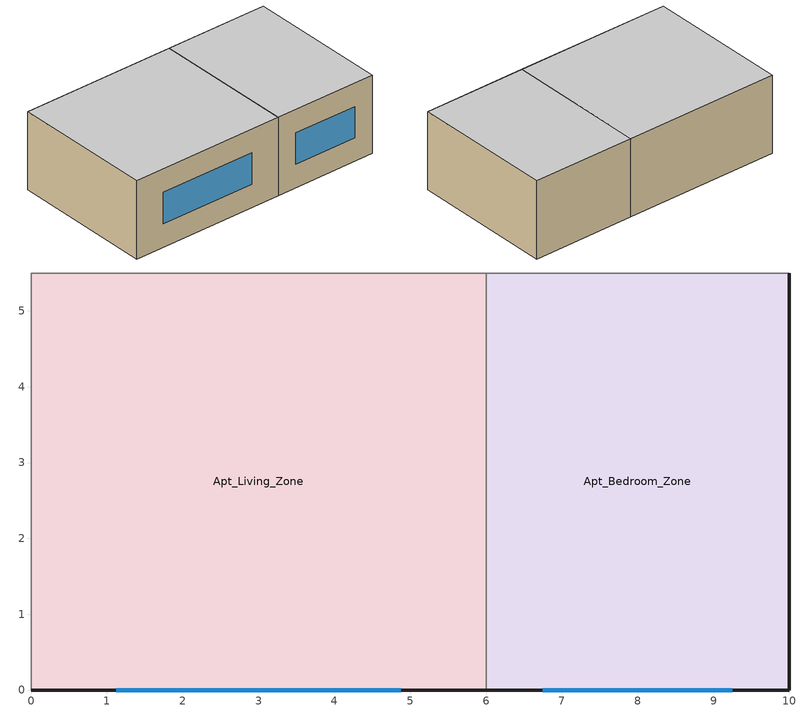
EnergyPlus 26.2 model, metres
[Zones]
Apt_Living_Zone
 floor adiabatic (Floor_Construction): 0,0 0,5.5 6,5.5 6,0 z0
 wall outside (Exterior_Wall_Construction): 0,0 6,0 z0:3
 wall adiabatic (Adiabatic_Partition_Construction): 6,5.5 0,5.5 0,0 z0:3
 wall to Apt_Bedroom_Zone (Interior_Partition_Construction): 6,5.5 6,0 z0:3
 window (Window_Construction): 1.12,0 4.88,0 z0.9:2.1
 ceiling adiabatic (Adiabatic_Partition_Construction): 0,5.5 0,0 6,0 6,5.5 z3
Apt_Bedroom_Zone
 floor adiabatic (Floor_Construction): 6,0 6,5.5 10,5.5 10,0 z0
 wall outside (Exterior_Wall_Construction): 6,0 10,0 10,5.5 z0:3
 wall adiabatic (Adiabatic_Partition_Construction): 10,5.5 6,5.5 z0:3
 window (Window_Construction): 6.75,0 9.25,0 z0.9:2.1
 ceiling adiabatic (Adiabatic_Partition_Construction): 6,5.5 6,0 10,0 10,5.5 z3
[Building]
Building_apartment: North Axis {deg}=45; Terrain=Suburbs; Loads Convergence Tolerance Value {W}=0.04; Temperature Convergence Tolerance Value {deltaC}=0.4; Solar Distribution=FullExterior; Maximum Number of Warmup Days=25; Minimum Number of Warmup Days=6
[Material]
Name | Roughness | Thickness {m} | Conductivity {W/m-K} | Density {kg/m3} | Specific Heat {J/kg-K}
MediumBrick_200mm | Rough | 0.2 | 0.89 | 1920 | 790
Wall_Insulation | VerySmooth | 0.05 | 0.038 | 30 | 1200
Plaster_15mm | Smooth | 0.015 | 0.72 | 1600 | 840
Floor_Concrete_150mm | Rough | 0.15 | 1.311 | 2240 | 837
Partition_Gypsum_12mm | Smooth | 0.012 | 0.16 | 800 | 1090
[WindowMaterial:Glazing]
Clear_6mm_Glass: Optical Data Type=SpectralAverage; Thickness {m}=0.006; Solar Transmittance at Normal Incidence=0.78; Front Side Solar Reflectance at Normal Incidence=0.07; Back Side Solar Reflectance at Normal Incidence=0.07; Visible Transmittance at Normal Incidence=0.88; Front Side Visible Reflectance at Normal Incidence=0.08; Back Side Visible Reflectance at Normal Incidence=0.08; Infrared Transmittance at Normal Incidence=0; Front Side Infrared Hemispherical Emissivity=0.84; Back Side Infrared Hemispherical Emissivity=0.84; Conductivity {W/m-K}=0.9
[Construction]
Exterior_Wall_Construction: Plaster_15mm, MediumBrick_200mm, Wall_Insulation, Plaster_15mm
Floor_Construction: Floor_Concrete_150mm
Adiabatic_Partition_Construction: Plaster_15mm, MediumBrick_200mm, Plaster_15mm
Interior_Partition_Construction: Partition_Gypsum_12mm, Plaster_15mm, Partition_Gypsum_12mm
Window_Construction: Clear_6mm_Glass
[Zone]
Apt_Living_Zone: 0, 0, 0, 0, 1, 1, 3, 99
Apt_Bedroom_Zone: 0, 0, 0, 0, 1, 1, 3, 66
[Shading:Overhang]
Apt_Liv_South_Overhang: Apt_Liv_South_Window, 0.1, 90, 0.2, 0.2, 0.4
Apt_Bed_South_Overhang: Apt_Bed_South_Window, 0.1, 90, 0.2, 0.2, 0.4
[People]
Apt_Living_Occupants: Apt_Living_Zone, Always_On, People, 2, , , 0.3, , Apt_Activity_Sched
Apt_Bedroom_Occupants: Apt_Bedroom_Zone, Always_On, People, 2, , , 0.3, , Apt_Activity_Sched
[ZoneVentilation:DesignFlowRate]
Apt_Liv_Ventilation: Apt_Living_Zone, Always_On, AirChanges/Hour, , , , 4, Natural, 0, 1, 1, 0, 0, 0, 20, , , , 1
Apt_Bed_Ventilation: Apt_Bedroom_Zone, Always_On, AirChanges/Hour, , , , 4, Natural, 0, 1, 1, 0, 0, 0, 20, , , , 1
[ZoneInfiltration:DesignFlowRate]
Apt_Liv_Infiltration: Apt_Living_Zone, Always_On, AirChanges/Hour, , , , 0.5
Apt_Bed_Infiltration: Apt_Bedroom_Zone, Always_On, AirChanges/Hour, , , , 0.5
[ZoneHVAC:IdealLoadsAirSystem]
Apt_Living_Zone_IdealLoads: , Apt_Living_Zone_ZoneAirInletNode, , , 50, 13, 0.0156, 0.0077, NoLimit, , , NoLimit, , , , , ConstantSensibleHeatRatio, 0.7, None, , , None, NoEconomizer, None, 0.7, 0.65
Apt_Bedroom_Zone_IdealLoads: , Apt_Bedroom_Zone_ZoneAirInletNode, , , 50, 13, 0.0156, 0.0077, NoLimit, , , NoLimit, , , , , ConstantSensibleHeatRatio, 0.7, None, , , None, NoEconomizer, None, 0.7, 0.65
[Zone equipment]
Apt_Living_Zone: Apt_Living_Zone_IdealLoads
Apt_Bedroom_Zone: Apt_Bedroom_Zone_IdealLoads
[ThermostatSetpoint:DualSetpoint]
Apt_Living_Zone_DualSetpoint; Apt_Bedroom_Zone_DualSetpoint: Heating_Setpoint_Schedule, Cooling_Setpoint_Schedule
[ZoneControl:Thermostat]
Apt_Living_Zone_Thermostat: Apt_Living_Zone, Zone_Control_Type_Sched, ThermostatSetpoint:DualSetpoint, Apt_Living_Zone_DualSetpoint
Apt_Bedroom_Zone_Thermostat: Apt_Bedroom_Zone, Zone_Control_Type_Sched, ThermostatSetpoint:DualSetpoint, Apt_Bedroom_Zone_DualSetpoint
[Schedule:Constant]
Always_On: Fraction, 1
Heating_Setpoint_Schedule: Temperature, 20
Cooling_Setpoint_Schedule: Temperature, 26
Zone_Control_Type_Sched: Control_Type, 4
Apt_Activity_Sched: AnyNumber, 125
